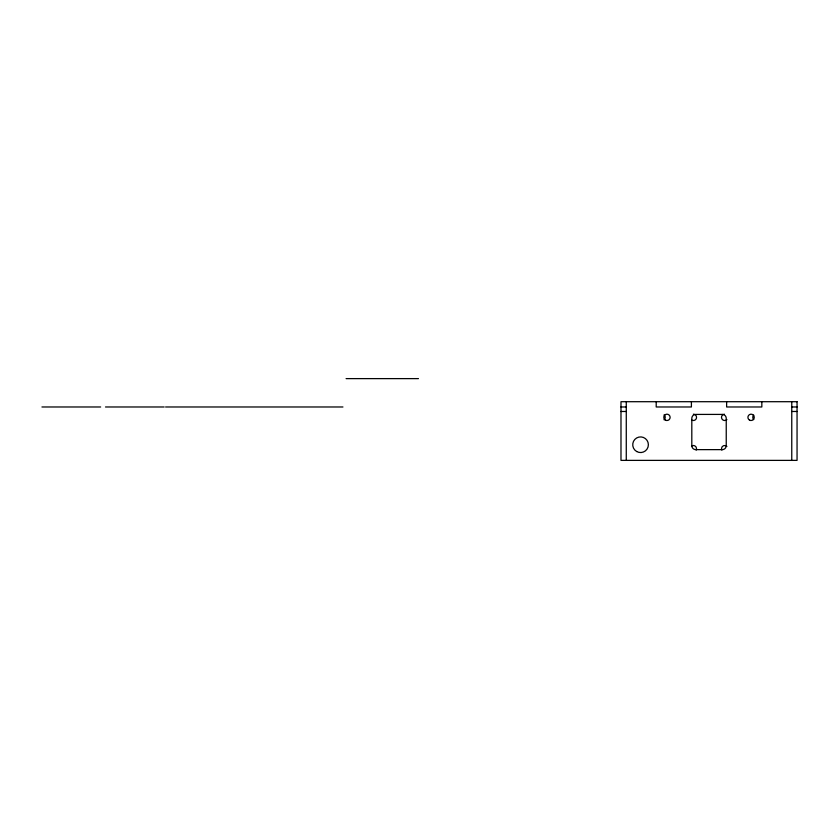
<?xml version="1.0" encoding="UTF-8"?>
<svg xmlns="http://www.w3.org/2000/svg" width="839" height="839" viewBox="0 0 839 839"><rect width="100%" height="100%" fill="white"/><g stroke="black" fill="none" stroke-linecap="round" stroke-linejoin="round"><path stroke-width="1.26" d="M346.088 378.62L418.462 378.62M41.95 406.978L100.638 406.978M105.494 406.978L164.182 406.978M165.587 406.978L342.941 406.978M620.986 406.978L626.272 406.978M791.764 406.978L797.05 406.978M620.986 411.477L626.272 411.477M791.764 411.477L797.05 411.477M791.764 401.703L791.764 460.38M761.833 401.703L761.833 406.978L726.626 406.978L726.626 401.703M691.409 401.703L691.409 406.978L656.203 406.978L656.203 401.703M626.272 401.703L626.272 460.38M691.64 445.991A3.167 3.167 0 0 1 696.181 450.103M753.726 419.584A3.167 3.167 0 0 1 753.726 415.106M726.91 419.584A3.167 3.167 0 0 1 721.802 418.692A3.167 3.167 0 0 1 724.382 414.193M664.069 414.886A3.167 3.167 0 0 1 664.069 419.804M693.371 414.183A3.167 3.167 0 0 1 696.412 418.252A3.167 3.167 0 0 1 691.64 420.003M721.855 450.103A3.167 3.167 0 0 1 726.91 446.411M797.05 401.703L620.986 401.703L620.986 460.38L797.05 460.38L797.05 401.703M722.327 414.414L695.72 414.414A3.912 3.912 0 0 0 691.808 418.325L691.808 445.708A3.912 3.912 0 0 0 695.72 449.631L722.327 449.631A3.912 3.912 0 0 0 726.238 445.708L726.238 418.325A3.912 3.912 0 0 0 722.327 414.414M665.379 420.098A3.167 3.167 0 0 0 670.13 417.35A3.167 3.167 0 0 0 665.379 414.602A3.167 3.167 0 0 0 665.379 420.098M749.5 420.098A3.167 3.167 0 0 0 754.251 417.35A3.167 3.167 0 0 0 749.5 414.602A3.167 3.167 0 0 0 749.5 420.098M636.644 451.508A7.824 7.824 0 0 0 648.379 444.733A7.824 7.824 0 0 0 636.644 437.958A7.824 7.824 0 0 0 636.644 451.508"/></g></svg>
